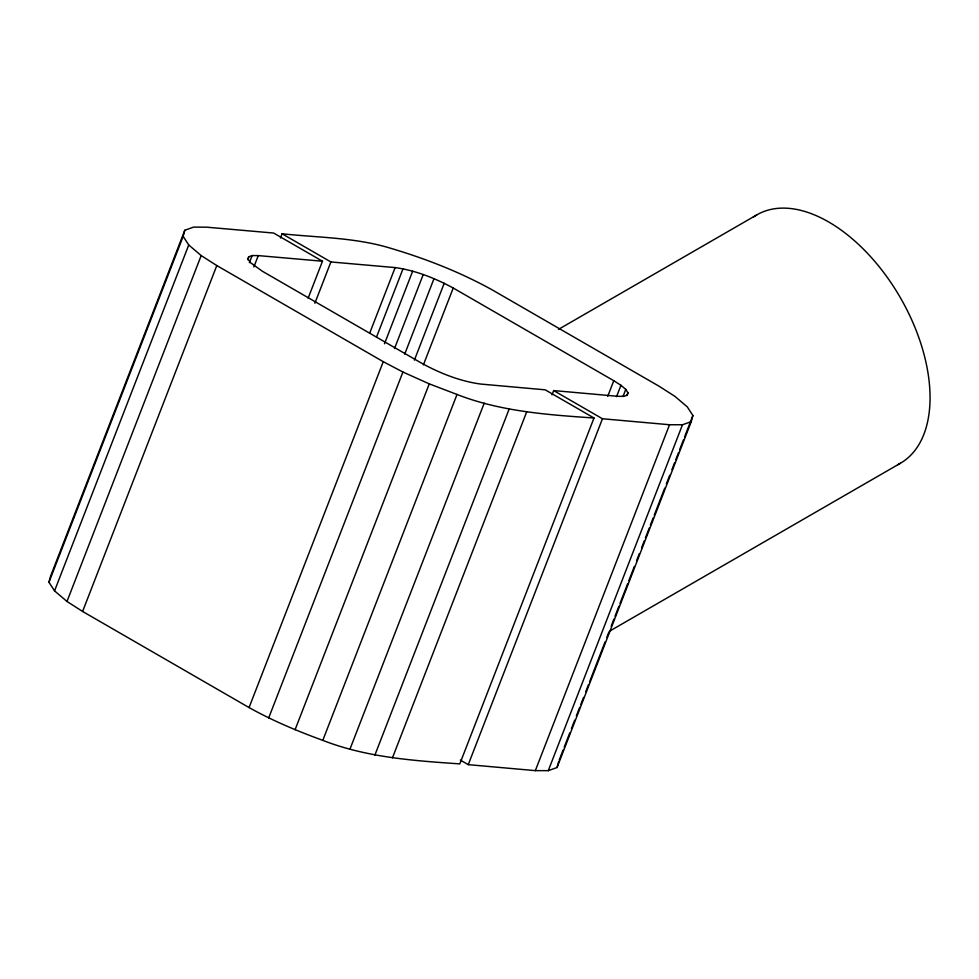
<?xml version="1.0" encoding="UTF-8"?>
<svg xmlns="http://www.w3.org/2000/svg" width="979" height="979" viewBox="0 0 979 979"><rect width="100%" height="100%" fill="white"/><g stroke="black" fill="none" stroke-linecap="round" stroke-linejoin="round"><path stroke-width="1.47" d="M322.47 261.222L258.272 255.605L252.141 255.556L248.739 256.779L248.103 259.141L250.269 262.494L262.262 271.183L422.341 363.601C440.477 373.415 460.081 381.235 480.616 384.049L545.205 389.826L594.008 417.996L459.812 763.889C413.468 760.695 366.525 757.44 322.801 740.357C297.506 731.129 272.59 720.728 249.07 707.572L82.603 611.459L66.988 601.461L54.543 590.875L48.95 582.248L50.59 576.154L184.798 230.261L193.622 227.104L206.765 227.189L273.667 233.051L322.47 261.222L308.116 298.228M48.95 582.248L183.159 236.355L184.798 230.261M280.435 238.056L282.087 233.785L330.89 261.956L395.137 267.585C415.598 270.424 435.141 278.232 453.228 288.01L613.784 380.709L620.955 385.285L625.777 389.397L627.955 392.75L627.306 395.112L623.904 396.336L617.969 396.324L553.661 390.572L552.009 394.843M460.35 760.071L468.256 764.648L535.342 770.632L548.277 770.657L557.051 767.524L558.691 761.429M557.051 767.524L691.26 421.631L692.899 415.537L687.307 406.909L674.861 396.324L659.246 386.326L492.29 289.931C460.399 272.248 426.257 258.897 391.343 248.47C355.952 237.481 318.616 237.664 282.087 233.785M54.543 590.875L188.739 244.983L183.159 236.355M66.988 601.461L201.184 255.568L188.739 244.983M82.603 611.459L216.8 265.566L201.184 255.568M247.638 259.631L248.739 256.779M249.388 262.678L252.141 255.556M253.855 266.986L258.272 255.605M314.871 303.245L330.89 261.956M369.732 333.068L395.137 267.585M376.499 337.119L403.018 268.797M384.49 343.776L412.661 271.183M249.07 707.572L383.266 361.679L216.8 265.566M394.5 348.573L423.222 274.548M404.719 354.104L433.991 278.672M268.699 717.925L402.907 372.032L383.266 361.679M414.398 360.125L444.221 283.261M423.405 364.873L453.228 288.01M295.071 729.747L429.267 383.854L402.907 372.032M322.801 740.357L457.009 394.464C500.722 411.547 547.677 414.802 594.008 417.996M350.017 749.021L484.226 403.14M374.859 755.164L509.068 409.271M392.444 757.868L526.653 411.975M607.714 396.36L613.784 380.709M468.256 764.648L602.464 418.755L669.538 424.739L682.485 424.764L691.26 421.631M616.537 396.679L620.955 385.285M623.023 396.519L625.777 389.397M626.841 395.589L627.955 392.75M535.342 770.632L669.538 424.739M548.277 770.657L682.485 424.764M559.242 759.998L563.109 750.036M564.222 747.197L569.741 732.953M571.393 728.694L574.71 720.152M576.362 715.882L579.678 707.34M580.792 704.488L583.545 697.378M585.76 691.676L588.514 684.566M589.627 681.714L605.083 641.857M606.747 637.586L608.95 631.896M611.165 626.205L613.919 619.083M615.032 616.232L618.887 606.27M620.001 603.431L627.735 583.496M628.836 580.657L634.355 566.413M636.57 560.722L639.324 553.612M641.539 547.91L644.292 540.8M645.406 537.948L649.273 527.987M650.374 525.136L653.14 518.026M654.241 515.174L664.729 488.129M666.393 483.859L669.697 475.317M671.912 469.626L674.678 462.504M675.779 459.665L678.545 452.543M679.646 449.691L683.513 439.73M684.615 436.891L692.899 415.537M558.483 329.372L756.889 214.829M609.77 631.051L900.337 463.3M429.267 383.854L457.009 394.464M553.661 390.572L602.464 418.755M753.255 217.154A143.46 82.823 60 0 1 899.713 296.564A143.46 82.823 60 0 1 897.816 464.658"/></g></svg>
